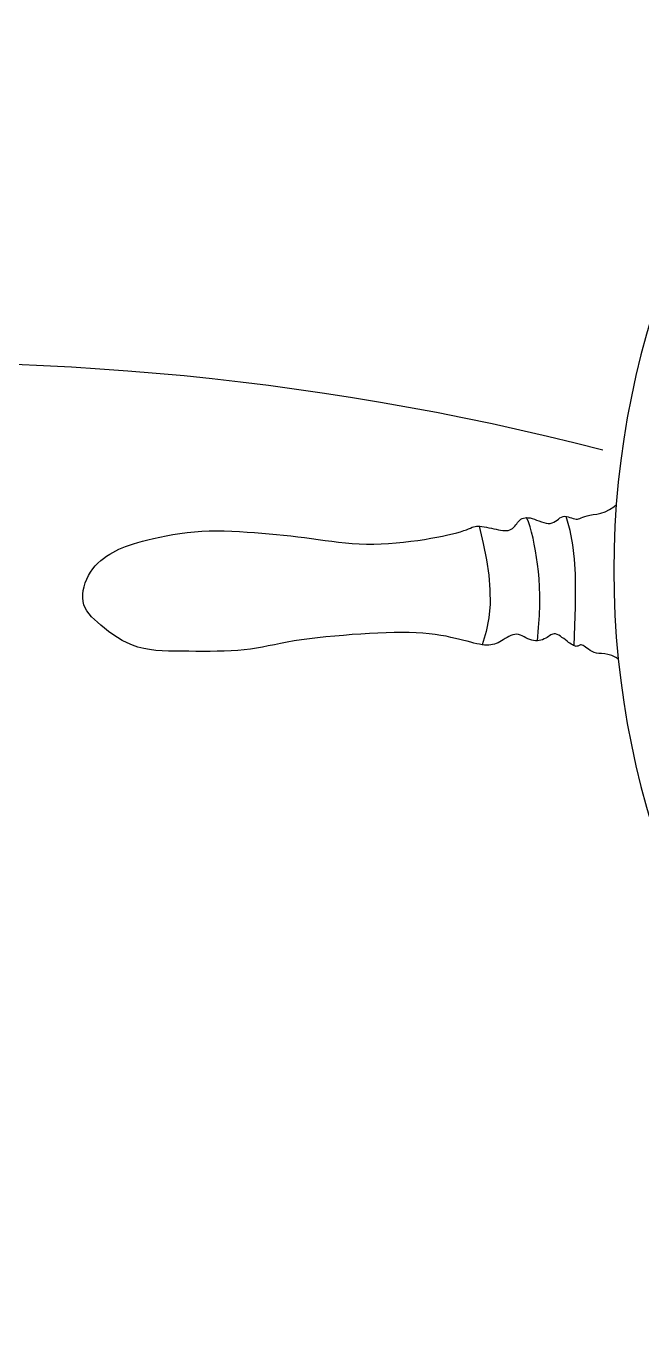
# Model space of a CAD drawing. Header units: millimetres. Extents: x -37 to 8970, y -2 to 4773.
# Drawn here: x 7984.6 to 8037.1, y 796.9 to 907.8 of the extents above; entities that cross this region are included whole.
import ezdxf

# ---------------------------------------------------------------- set-up
doc = ezdxf.new("R2010")
doc.units = ezdxf.units.MM

msp = doc.modelspace()

# ---------------------------------------------------------------- linework, layer by layer
at = {"color": 18, "true_color": 0x000000}
for p, q in [((8033.6, 866.27), (8033.97, 866.39)), ((8033.97, 866.39), (8034.34, 866.57)), ((8034.34, 866.57), (8034.71, 866.82)), ((8034.71, 866.82), (8034.92, 867.02)), ((8026.25, 865.15), (8026.34, 865.26)), ((8026.34, 865.26), (8026.42, 865.37)), ((8026.42, 865.37), (8026.5, 865.48)), ((8026.5, 865.48), (8026.59, 865.58)), ((8026.59, 865.58), (8026.68, 865.67)), ((8026.68, 865.67), (8026.78, 865.75)), ((8026.78, 865.75), (8026.89, 865.81)), ((8026.89, 865.81), (8027, 865.85)), ((8027, 865.85), (8027.13, 865.88)), ((8027.13, 865.88), (8027.26, 865.89)), ((8027.26, 865.89), (8027.41, 865.88)), ((8027.41, 865.88), (8027.57, 865.86)), ((8027.57, 865.86), (8027.74, 865.81)), ((8027.74, 865.81), (8027.93, 865.75)), ((8027.93, 865.75), (8028.12, 865.68)), ((8028.12, 865.68), (8028.32, 865.61)), ((8028.32, 865.61), (8028.52, 865.53)), ((8028.52, 865.53), (8028.72, 865.47)), ((8028.72, 865.47), (8028.92, 865.42)), ((8028.92, 865.42), (8029.1, 865.39)), ((8029.1, 865.39), (8029.28, 865.4)), ((8029.28, 865.4), (8029.44, 865.43)), ((8029.44, 865.43), (8029.59, 865.5)), ((8029.59, 865.5), (8029.72, 865.58)), ((8029.72, 865.58), (8029.86, 865.68)), ((8029.86, 865.68), (8029.98, 865.77)), ((8029.98, 865.77), (8030.11, 865.86)), ((8030.11, 865.86), (8030.24, 865.94)), ((8030.24, 865.94), (8030.37, 865.98)), ((8030.37, 865.98), (8030.51, 866)), ((8030.51, 866), (8030.65, 865.99)), ((8030.65, 865.99), (8030.8, 865.96)), ((8030.8, 865.96), (8030.95, 865.91)), ((8030.95, 865.91), (8031.09, 865.86)), ((8031.09, 865.86), (8031.23, 865.82)), ((8031.23, 865.82), (8031.37, 865.78)), ((8031.37, 865.78), (8031.49, 865.76)), ((8031.49, 865.76), (8031.6, 865.76)), ((8031.6, 865.76), (8031.7, 865.78)), ((8031.7, 865.78), (8031.81, 865.82)), ((8031.81, 865.82), (8031.93, 865.86)), ((8031.93, 865.86), (8032.06, 865.92)), ((8032.06, 865.92), (8032.22, 865.98)), ((8032.22, 865.98), (8032.42, 866.04)), ((8032.42, 866.04), (8032.65, 866.09)), ((8032.65, 866.09), (8032.94, 866.14)), ((8032.94, 866.14), (8033.26, 866.19)), ((8033.26, 866.19), (8033.6, 866.27)), ((7995.46, 864.11), (7995.98, 864.22)), ((7995.98, 864.22), (7996.53, 864.34)), ((7996.53, 864.34), (7997.1, 864.44)), ((7997.1, 864.44), (7997.7, 864.54)), ((7997.7, 864.54), (7998.31, 864.62)), ((7998.31, 864.62), (7998.94, 864.68)), ((7998.94, 864.68), (7999.57, 864.72)), ((7999.57, 864.72), (8000.21, 864.75)), ((8000.21, 864.75), (8000.85, 864.75)), ((8000.85, 864.75), (8001.49, 864.75)), ((8001.49, 864.75), (8002.14, 864.73)), ((8002.14, 864.73), (8002.78, 864.7)), ((8002.78, 864.7), (8003.43, 864.66)), ((8003.43, 864.66), (8004.06, 864.61)), ((8004.06, 864.61), (8004.69, 864.57)), ((8004.69, 864.57), (8005.32, 864.51)), ((8005.32, 864.51), (8005.93, 864.46)), ((8005.93, 864.46), (8006.55, 864.4)), ((8006.55, 864.4), (8007.15, 864.33)), ((8007.15, 864.33), (8007.75, 864.26)), ((8007.75, 864.26), (8008.34, 864.19)), ((8008.34, 864.19), (8008.92, 864.11)), ((8019.11, 864.13), (8019.62, 864.22)), ((8019.62, 864.22), (8020.1, 864.32)), ((8020.1, 864.32), (8020.54, 864.41)), ((8020.54, 864.41), (8020.95, 864.51)), ((8020.95, 864.51), (8021.31, 864.6)), ((8021.31, 864.6), (8021.63, 864.69)), ((8021.63, 864.69), (8021.9, 864.78)), ((8021.9, 864.78), (8022.13, 864.86)), ((8022.13, 864.86), (8022.32, 864.93)), ((8022.32, 864.93), (8022.48, 865)), ((8022.48, 865), (8022.62, 865.06)), ((8022.62, 865.06), (8022.75, 865.1)), ((8022.75, 865.1), (8022.87, 865.14)), ((8022.87, 865.14), (8022.99, 865.16)), ((8022.99, 865.16), (8023.13, 865.17)), ((8023.13, 865.17), (8023.29, 865.16)), ((8023.29, 865.16), (8023.46, 865.14)), ((8023.46, 865.14), (8023.65, 865.11)), ((8023.65, 865.11), (8023.85, 865.07)), ((8023.85, 865.07), (8024.05, 865.03)), ((8024.05, 865.03), (8024.26, 864.98)), ((8024.26, 864.98), (8024.47, 864.93)), ((8024.47, 864.93), (8024.67, 864.89)), ((8024.67, 864.89), (8024.86, 864.85)), ((8024.86, 864.85), (8025.05, 864.82)), ((8025.05, 864.82), (8025.23, 864.8)), ((8025.23, 864.8), (8025.4, 864.79)), ((8025.4, 864.79), (8025.55, 864.79)), ((8025.55, 864.79), (8025.7, 864.8)), ((8025.7, 864.8), (8025.83, 864.84)), ((8025.83, 864.84), (8025.95, 864.89)), ((8025.95, 864.89), (8026.06, 864.96)), ((8026.06, 864.96), (8026.16, 865.05)), ((8026.16, 865.05), (8026.25, 865.15)), ((7991.98, 862.92), (7992.24, 863.06)), ((7992.24, 863.06), (7992.51, 863.19)), ((7992.51, 863.19), (7992.79, 863.31)), ((7992.79, 863.31), (7993.08, 863.42)), ((7993.08, 863.42), (7993.4, 863.54)), ((7993.4, 863.54), (7993.74, 863.65)), ((7993.74, 863.65), (7994.11, 863.76)), ((7994.11, 863.76), (7994.52, 863.87)), ((7994.52, 863.87), (7994.97, 863.99)), ((7994.97, 863.99), (7995.46, 864.11)), ((8008.92, 864.11), (8009.5, 864.03)), ((8009.5, 864.03), (8010.08, 863.95)), ((8010.08, 863.95), (8010.65, 863.88)), ((8010.65, 863.88), (8011.23, 863.8)), ((8011.23, 863.8), (8011.81, 863.74)), ((8011.81, 863.74), (8012.39, 863.69)), ((8012.39, 863.69), (8012.99, 863.65)), ((8012.99, 863.65), (8013.6, 863.63)), ((8013.6, 863.63), (8014.23, 863.63)), ((8014.23, 863.63), (8014.86, 863.65)), ((8014.86, 863.65), (8015.5, 863.68)), ((8015.5, 863.68), (8016.14, 863.73)), ((8016.14, 863.73), (8016.77, 863.79)), ((8016.77, 863.79), (8017.39, 863.87)), ((8017.39, 863.87), (8017.99, 863.95)), ((8017.99, 863.95), (8018.56, 864.03)), ((8018.56, 864.03), (8019.11, 864.13)), ((7990.49, 861.77), (7990.72, 862)), ((7990.72, 862), (7990.95, 862.22)), ((7990.95, 862.22), (7991.2, 862.41)), ((7991.2, 862.41), (7991.46, 862.6)), ((7991.46, 862.6), (7991.72, 862.76)), ((7991.72, 862.76), (7991.98, 862.92)), ((7989.76, 860.64), (7989.91, 860.95)), ((7989.91, 860.95), (7990.09, 861.24)), ((7990.09, 861.24), (7990.28, 861.51)), ((7990.28, 861.51), (7990.49, 861.77)), ((7989.46, 859.67), (7989.53, 860)), ((7989.53, 860), (7989.63, 860.32)), ((7989.63, 860.32), (7989.76, 860.64)), ((7989.42, 859.35), (7989.46, 859.67)), ((7989.42, 859.04), (7989.42, 859.35)), ((7989.45, 858.74), (7989.42, 859.04)), ((7989.52, 858.46), (7989.45, 858.74)), ((7989.63, 858.19), (7989.52, 858.46)), ((7989.78, 857.93), (7989.63, 858.19)), ((7989.96, 857.69), (7989.78, 857.93)), ((7990.17, 857.44), (7989.96, 857.69)), ((7990.41, 857.2), (7990.17, 857.44)), ((7990.68, 856.96), (7990.41, 857.2)), ((7990.97, 856.71), (7990.68, 856.96)), ((7991.29, 856.45), (7990.97, 856.71)), ((7991.63, 856.18), (7991.29, 856.45)), ((7991.99, 855.92), (7991.63, 856.18)), ((7992.38, 855.66), (7991.99, 855.92)), ((7992.79, 855.42), (7992.38, 855.66)), ((7993.22, 855.2), (7992.79, 855.42)), ((8006.85, 855.26), (8006.29, 855.16)), ((8007.44, 855.37), (8006.85, 855.26)), ((8008.07, 855.46), (8007.44, 855.37)), ((8008.74, 855.55), (8008.07, 855.46)), ((8009.44, 855.64), (8008.74, 855.55)), ((8010.16, 855.71), (8009.44, 855.64)), ((8010.9, 855.79), (8010.16, 855.71)), ((8011.65, 855.85), (8010.9, 855.79)), ((8012.4, 855.91), (8011.65, 855.85)), ((8013.14, 855.96), (8012.4, 855.91)), ((8013.87, 856), (8013.14, 855.96)), ((8014.59, 856.04), (8013.87, 856)), ((8015.29, 856.07), (8014.59, 856.04)), ((8015.97, 856.08), (8015.29, 856.07)), ((8016.63, 856.09), (8015.97, 856.08)), ((8017.26, 856.08), (8016.63, 856.09)), ((8017.86, 856.06), (8017.26, 856.08)), ((8018.43, 856.03), (8017.86, 856.06)), ((8018.97, 855.98), (8018.43, 856.03)), ((8019.48, 855.92), (8018.97, 855.98)), ((8019.95, 855.85), (8019.48, 855.92)), ((8020.4, 855.77), (8019.95, 855.85)), ((8020.81, 855.68), (8020.4, 855.77)), ((8021.2, 855.59), (8020.81, 855.68)), ((8021.56, 855.5), (8021.2, 855.59)), ((8021.9, 855.42), (8021.56, 855.5)), ((8022.21, 855.34), (8021.9, 855.42)), ((8022.5, 855.26), (8022.21, 855.34)), ((8022.77, 855.19), (8022.5, 855.26)), ((8024.97, 855.29), (8024.83, 855.22)), ((8025.12, 855.38), (8024.97, 855.29)), ((8025.28, 855.47), (8025.12, 855.38)), ((8025.44, 855.57), (8025.28, 855.47)), ((8025.6, 855.66), (8025.44, 855.57)), ((8025.76, 855.75), (8025.6, 855.66)), ((8025.92, 855.83), (8025.76, 855.75)), ((8026.08, 855.89), (8025.92, 855.83)), ((8026.25, 855.93), (8026.08, 855.89)), ((8026.41, 855.94), (8026.25, 855.93)), ((8026.57, 855.92), (8026.41, 855.94)), ((8026.73, 855.87), (8026.57, 855.92)), ((8026.89, 855.8), (8026.73, 855.87)), ((8027.05, 855.73), (8026.89, 855.8)), ((8027.21, 855.64), (8027.05, 855.73)), ((8027.37, 855.56), (8027.21, 855.64)), ((8027.53, 855.49), (8027.37, 855.56)), ((8027.7, 855.43), (8027.53, 855.49)), ((8027.86, 855.4), (8027.7, 855.43)), ((8028.02, 855.38), (8027.86, 855.4)), ((8028.18, 855.38), (8028.02, 855.38)), ((8028.34, 855.4), (8028.18, 855.38)), ((8028.49, 855.44), (8028.34, 855.4)), ((8028.63, 855.48), (8028.49, 855.44)), ((8028.77, 855.54), (8028.63, 855.48)), ((8028.9, 855.6), (8028.77, 855.54)), ((8029.01, 855.67), (8028.9, 855.6)), ((8029.12, 855.75), (8029.01, 855.67)), ((8029.22, 855.82), (8029.12, 855.75)), ((8029.32, 855.88), (8029.22, 855.82)), ((8029.41, 855.93), (8029.32, 855.88)), ((8029.51, 855.96), (8029.41, 855.93)), ((8029.62, 855.98), (8029.51, 855.96)), ((8029.74, 855.97), (8029.62, 855.98)), ((8029.86, 855.93), (8029.74, 855.97)), ((8030, 855.86), (8029.86, 855.93)), ((8030.14, 855.78), (8030, 855.86)), ((8030.28, 855.68), (8030.14, 855.78)), ((8030.43, 855.57), (8030.28, 855.68)), ((8030.57, 855.46), (8030.43, 855.57)), ((8030.71, 855.35), (8030.57, 855.46)), ((8030.84, 855.25), (8030.71, 855.35)), ((7993.66, 855.01), (7993.22, 855.2)), ((7994.13, 854.85), (7993.66, 855.01)), ((7994.62, 854.72), (7994.13, 854.85)), ((7995.12, 854.63), (7994.62, 854.72)), ((7995.64, 854.56), (7995.12, 854.63)), ((7996.18, 854.52), (7995.64, 854.56)), ((7996.73, 854.5), (7996.18, 854.52)), ((7997.29, 854.49), (7996.73, 854.5)), ((7997.87, 854.49), (7997.29, 854.49)), ((7998.46, 854.49), (7997.87, 854.49)), ((7999.06, 854.48), (7998.46, 854.49)), ((7999.67, 854.48), (7999.06, 854.48)), ((8000.28, 854.48), (7999.67, 854.48)), ((8000.88, 854.49), (8000.28, 854.48)), ((8001.48, 854.5), (8000.88, 854.49)), ((8002.07, 854.53), (8001.48, 854.5)), ((8002.64, 854.56), (8002.07, 854.53)), ((8003.19, 854.61), (8002.64, 854.56)), ((8003.72, 854.68), (8003.19, 854.61)), ((8004.23, 854.76), (8003.72, 854.68)), ((8004.74, 854.85), (8004.23, 854.76)), ((8005.24, 854.95), (8004.74, 854.85)), ((8005.76, 855.05), (8005.24, 854.95)), ((8006.29, 855.16), (8005.76, 855.05)), ((8023.02, 855.14), (8022.77, 855.19)), ((8023.26, 855.09), (8023.02, 855.14)), ((8023.48, 855.05), (8023.26, 855.09)), ((8023.68, 855.02), (8023.48, 855.05)), ((8023.87, 855.01), (8023.68, 855.02)), ((8024.05, 855.01), (8023.87, 855.01)), ((8024.21, 855.03), (8024.05, 855.01)), ((8024.37, 855.06), (8024.21, 855.03)), ((8024.53, 855.1), (8024.37, 855.06)), ((8024.68, 855.15), (8024.53, 855.1)), ((8024.83, 855.22), (8024.68, 855.15)), ((8030.96, 855.17), (8030.84, 855.25)), ((8031.07, 855.09), (8030.96, 855.17)), ((8031.17, 855.03), (8031.07, 855.09)), ((8031.26, 854.98), (8031.17, 855.03)), ((8031.35, 854.95), (8031.26, 854.98)), ((8031.43, 854.92), (8031.35, 854.95)), ((8031.5, 854.91), (8031.43, 854.92)), ((8031.56, 854.92), (8031.5, 854.91)), ((8031.63, 854.93), (8031.56, 854.92)), ((8031.68, 854.96), (8031.63, 854.93)), ((8031.74, 854.99), (8031.68, 854.96)), ((8031.8, 855.01), (8031.74, 854.99)), ((8031.86, 855.03), (8031.8, 855.01)), ((8031.92, 855.03), (8031.86, 855.03)), ((8032, 855.02), (8031.92, 855.03)), ((8032.08, 854.99), (8032, 855.02)), ((8032.18, 854.93), (8032.08, 854.99)), ((8032.28, 854.85), (8032.18, 854.93)), ((8032.4, 854.76), (8032.28, 854.85)), ((8032.54, 854.66), (8032.4, 854.76)), ((8032.69, 854.56), (8032.54, 854.66)), ((8032.85, 854.47), (8032.69, 854.56)), ((8033.03, 854.39), (8032.85, 854.47)), ((8033.22, 854.34), (8033.03, 854.39)), ((8033.43, 854.31), (8033.22, 854.34)), ((8033.66, 854.3), (8033.43, 854.31)), ((8033.92, 854.27), (8033.66, 854.3)), ((8034.2, 854.22), (8033.92, 854.27)), ((8034.52, 854.12), (8034.2, 854.22)), ((8034.88, 853.95), (8034.52, 854.12)), ((8035.09, 853.82), (8034.88, 853.95))]:
    msp.add_line(p, q, dxfattribs=at)
for points in [[(8028.18, 855.38), (8028.28, 856.52), (8028.35, 857.53), (8028.38, 858.44), (8028.38, 859.25), (8028.37, 859.99), (8028.33, 860.67), (8028.27, 861.3), (8028.2, 861.91), (8028.12, 862.5), (8028.03, 863.07), (8027.92, 863.62), (8027.81, 864.15), (8027.69, 864.64), (8027.56, 865.1), (8027.42, 865.52), (8027.26, 865.89)], [(8031.31, 854.96), (8031.37, 856.68), (8031.42, 858.26), (8031.44, 859.71), (8031.42, 861.06), (8031.34, 862.34), (8031.2, 863.57), (8030.97, 864.78), (8030.65, 865.99)], [(8023.21, 865.17), (8023.56, 863.68), (8023.84, 862.29), (8024.04, 860.97), (8024.14, 859.72), (8024.15, 858.51), (8024.05, 857.34), (8023.82, 856.19), (8023.48, 855.05)]]:
    msp.add_lwpolyline(points, dxfattribs=at)
for centre, major_axis, start_param, end_param in [((8108.35, 861.37), (-52.08, 52.08), 3.926991, 10.210176), ((7975.2, 644.96), (-165.55, 165.55), -1.038261, -0.379146)]:
    msp.add_ellipse(centre, major_axis=major_axis, ratio=1, start_param=start_param, end_param=end_param, dxfattribs=at)

doc.saveas('drawing.dxf')
